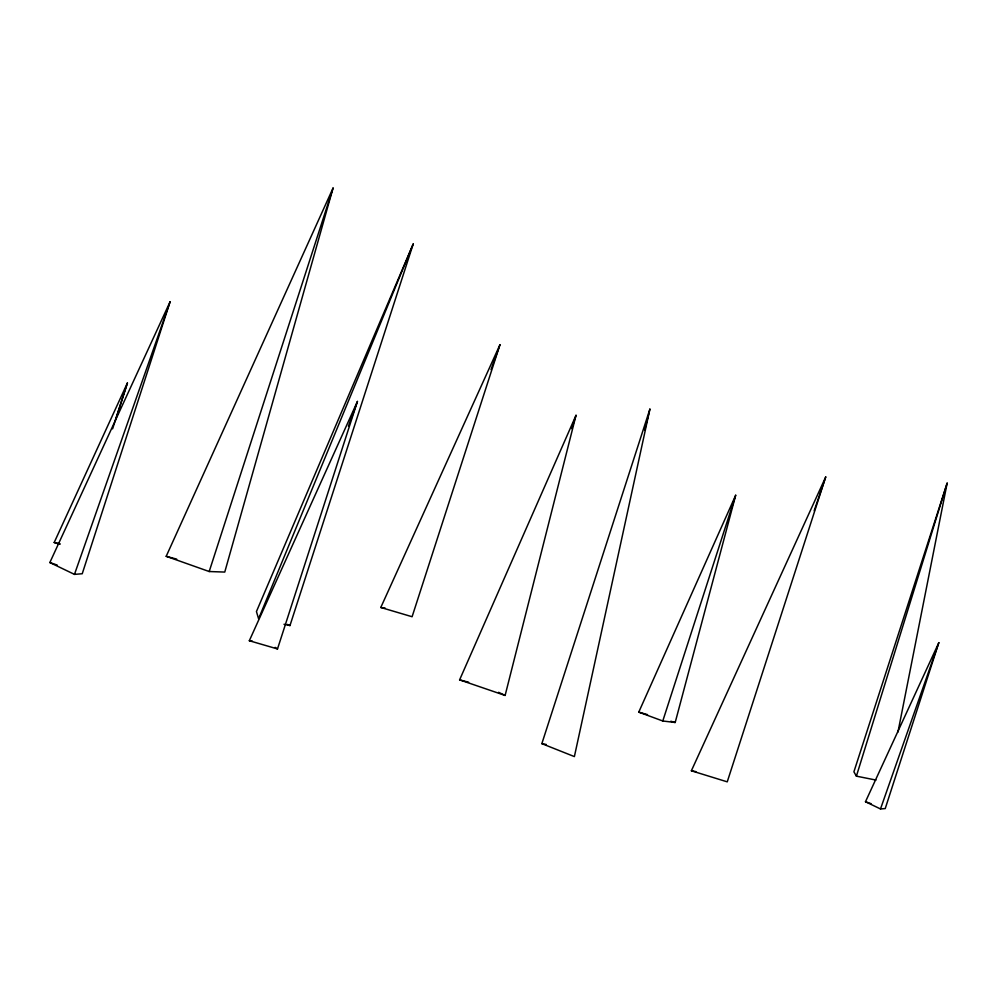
<?xml version="1.0" encoding="UTF-8"?>
<svg xmlns="http://www.w3.org/2000/svg" width="997" height="997" viewBox="0 0 997 997"><rect width="100%" height="100%" fill="white"/><g stroke="black" fill="none" stroke-linecap="round" stroke-linejoin="round"><path stroke-width="1.5" d="M897.961 732.072L947.15 483.134L853.906 771.815L856.398 776.152L875.964 780.065M649.894 409.119L574.384 756.586L541.845 743.65L649.894 409.119L644.66 430.218M505.118 695.445L576.017 415.3L459.605 679.867L505.118 695.445L498.6 692.304M675.193 722.489L735.686 495.247L638.765 712.132L662.781 720.993L675.193 722.489L670.819 721.242M333.06 188.047L224.761 572.066L209.196 571.53L166.2 556.301L333.06 188.047L209.196 571.53M856.398 776.152L947.15 483.134M115.54 419.899L127.429 382.935L54.199 542.493L59.808 544.3M112.586 428.86L127.429 382.935M170.088 301.755L82.24 573.736L74.476 574.384L49.85 562.545L170.088 301.755L74.476 574.384M277.502 648.947L357.437 401.442L249.325 640.735L277.502 648.947L275.16 647.365M283.995 624.272L289.977 625.555L413.219 243.966L256.441 611.547L258.597 618.776L413.219 243.966M499.946 344.75L412.097 616.732L380.792 607.472L499.946 344.75L491.023 369.625M571.717 428.598L576.017 415.3M662.781 720.993L735.686 495.247M825.728 476.927L727.249 781.847L691.37 770.781L825.728 476.927L814.175 510.738M938.825 642.654L885.236 808.567L880.501 808.953L865.483 801.738L938.825 642.654L880.501 808.953M348.414 426.218L357.437 401.442M249.325 640.735L252.391 641.146M380.792 607.472L385.228 608.145M541.845 743.65L546.344 744.51M691.37 770.781L695.918 771.641M54.199 542.493L60.044 543.801M459.605 679.867L468.627 682.21M166.2 556.301L176.706 559.13M638.765 712.132L647.514 714.625M865.483 801.738L871.129 803.694M49.85 562.545L57.215 565.087M287.173 624.396L289.977 625.555"/></g></svg>
